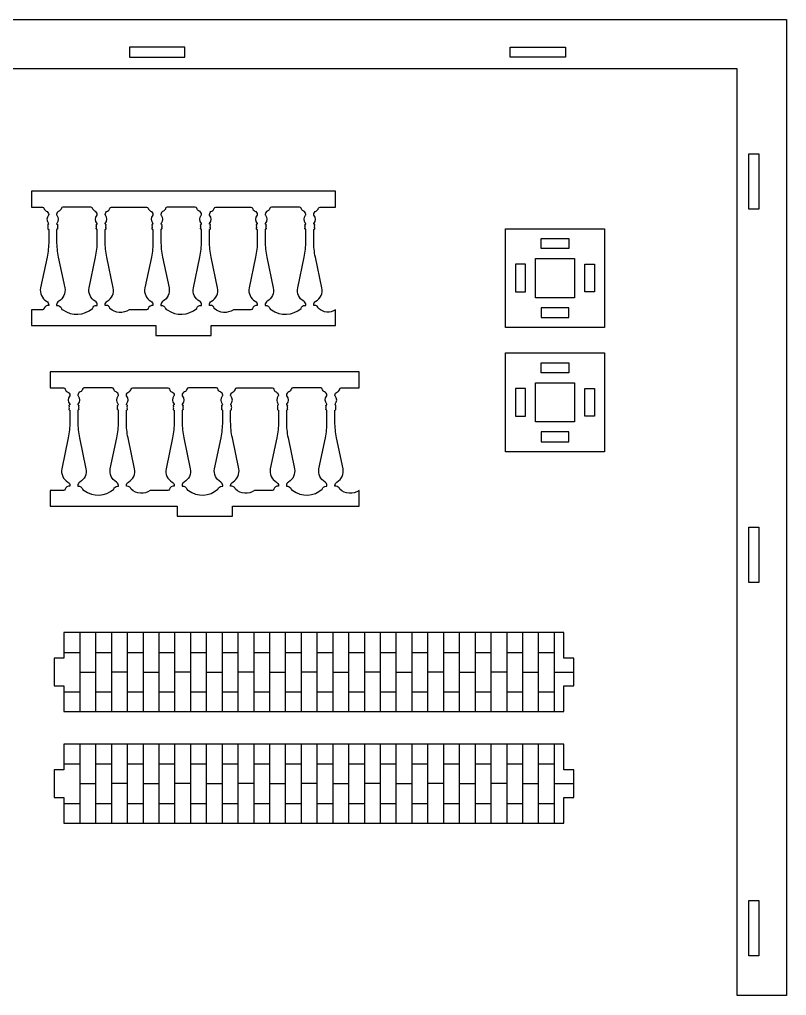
# Model space of a CAD drawing. Extents: x 3446 to 14467, y -2787 to 3269.
# Drawn here: x 7942 to 8873, y 574 to 1760 of the extents above; entities that cross this region are included whole.
import ezdxf

# ---------------------------------------------------------------- set-up
doc = ezdxf.new("R2010")
doc.units = 0
doc.header["$MEASUREMENT"] = 0
doc.layers.add('LAYER_1', color=18, linetype='CONTINUOUS')

msp = doc.modelspace()

# ---------------------------------------------------------------- linework, layer by layer
at = {"layer": 'LAYER_1'}
for points in [[(6377.4, 1700.1), (6377.4, 574.5), (6317.4, 574.5), (6317.4, 1760.1), (8873.4, 1760.1), (8873.4, 574.5), (8813.4, 574.5), (8813.4, 1700.1)], [(8075.4, 1714.5), (8142.6, 1714.5), (8142.6, 1726.5), (8075.4, 1726.5)], [(8605.2, 1714.5), (8538, 1714.5), (8538, 1726.5), (8605.2, 1726.5)], [(8827.8, 1529.7), (8827.8, 1596.9), (8839.8, 1596.9), (8839.8, 1529.7)], [(8575.5, 1505.9), (8652.3, 1505.9), (8652.3, 1385.9), (8532.3, 1385.9), (8532.3, 1505.9)], [(8575.5, 1493.9), (8609.1, 1493.9), (8609.1, 1481.9), (8575.5, 1481.9)], [(8544.3, 1429.1), (8556.3, 1429.1), (8556.3, 1462.7), (8544.3, 1462.7)], [(8568.5, 1469.8), (8616.1, 1469.8), (8616.1, 1422.1), (8568.5, 1422.1)], [(8628.3, 1462.7), (8640.3, 1462.7), (8640.3, 1429.1), (8628.3, 1429.1)], [(8609.1, 1409.9), (8575.5, 1409.9), (8575.5, 1397.9), (8609.1, 1397.9)], [(8575.5, 1355), (8652.3, 1355), (8652.3, 1235), (8532.3, 1235), (8532.3, 1355)], [(8575.5, 1343), (8609.1, 1343), (8609.1, 1331), (8575.5, 1331)], [(8568.5, 1318.8), (8616.1, 1318.8), (8616.1, 1271.2), (8568.5, 1271.2)], [(8544.3, 1278.2), (8556.3, 1278.2), (8556.3, 1311.8), (8544.3, 1311.8)], [(8628.3, 1311.8), (8640.3, 1311.8), (8640.3, 1278.2), (8628.3, 1278.2)], [(8609.1, 1259), (8575.5, 1259), (8575.5, 1247), (8609.1, 1247)], [(8827.8, 1076.1), (8827.8, 1143.3), (8839.8, 1143.3), (8839.8, 1076.1)], [(8603.2, 1015.3), (7996, 1015.3), (7996, 984.1), (7984, 984.1), (7984, 950.5), (7996, 950.5), (7996, 919.3), (8603.2, 919.3), (8603.2, 950.5), (8615.2, 950.5), (8615.2, 984.1), (8603.2, 984.1)], [(8603.2, 879.9), (7996, 879.9), (7996, 848.7), (7984, 848.7), (7984, 815.1), (7996, 815.1), (7996, 783.9), (8603.2, 783.9), (8603.2, 815.1), (8615.2, 815.1), (8615.2, 848.7), (8603.2, 848.7)], [(8827.8, 622.5), (8827.8, 689.7), (8839.8, 689.7), (8839.8, 622.5)]]:
    msp.add_lwpolyline(points, close=True, dxfattribs=at)
for points in [[(7956.6, 1532.3), (7969.8, 1532.3, -0.352171), (7971.7, 1530.8, 0.244569), (7974.5, 1527.4, -0.294683), (7977.5, 1523.2, -0.187098), (7977.3, 1522.5, 0.375636), (7977.3, 1512.3, -0.584261), (7977.1, 1511.5, 0.594353), (7976.5, 1509.8, -0.39765), (7976.5, 1509.1, 0.39765), (7976.5, 1507.7, -0.39765), (7976.5, 1507, 0.600564), (7977.1, 1505.3, -0.366837), (7977.5, 1504.8), (7977.5, 1491, -0.051698), (7975.5, 1471.3), (7967.6, 1434, 0.328849), (7975, 1417.8, -0.272519), (7977.5, 1413.6), (7977.5, 1412.8, 0.352171), (7971.7, 1409.1, -0.352171), (7969.8, 1407.5), (7956.6, 1407.5), (7956.6, 1388.3), (8107.5, 1388.3), (8107.5, 1376.3), (8174.7, 1376.3), (8174.7, 1388.3), (8325.7, 1388.3), (8325.7, 1407.5, -0.352171), (8305.1, 1409.1, 0.352171), (8300.4, 1412.8), (8299.3, 1412.8), (8299.3, 1413.6, -0.272519), (8301.8, 1417.8, 0.328849), (8309.2, 1434), (8301.3, 1471.3, -0.051698), (8299.3, 1491), (8299.3, 1504.8, -0.366837), (8299.7, 1505.3, 0.600564), (8300.3, 1507, -0.39765), (8300.3, 1507.7, 0.39765), (8300.3, 1509.1, -0.39765), (8300.3, 1509.8, 0.594353), (8299.7, 1511.5, -0.584261), (8299.4, 1512.3, 0.375636), (8299.5, 1522.5, -0.187098), (8299.3, 1523.2, -0.294683), (8302.2, 1527.4, 0.244569), (8305.1, 1530.8, -0.352171), (8307, 1532.3), (8325.7, 1532.3), (8325.7, 1551.5), (7956.6, 1551.5)], [(8028.8, 1532.3), (7994.8, 1532.3, 0.352171), (7992.9, 1530.8, -0.244569), (7990, 1527.4, 0.294683), (7987.1, 1523.2, 0.187098), (7987.3, 1522.5, -0.375636), (7987.2, 1512.3, 0.584261), (7987.5, 1511.5, -0.594353), (7988.1, 1509.8, 0.39765), (7988.1, 1509.1, -0.39765), (7988.1, 1507.7, 0.39765), (7988.1, 1507, -0.600564), (7987.5, 1505.3, 0.366837), (7987.1, 1504.8), (7987.1, 1491, 0.051698), (7989.1, 1471.3), (7997, 1434, -0.328849), (7989.6, 1417.8, 0.272519), (7987.1, 1413.6), (7987.1, 1412.8, -0.352171), (7992.9, 1409.1, 0.352171), (7994.8, 1407.5, 0.352171), (8030.7, 1409.1, -0.352171), (8035.3, 1412.8), (8036.4, 1412.8), (8036.4, 1413.6, 0.272519), (8034, 1417.8, -0.328849), (8026.6, 1434), (8034.4, 1471.3, 0.051698), (8036.4, 1491), (8036.4, 1504.8, 0.366837), (8036, 1505.3, -0.600564), (8035.5, 1507, 0.39765), (8035.5, 1507.7, -0.39765), (8035.5, 1509.1, 0.39765), (8035.5, 1509.8, -0.594353), (8036, 1511.5, 0.584261), (8036.3, 1512.3, -0.375636), (8036.2, 1522.5, 0.187098), (8036.4, 1523.2, 0.294683), (8033.5, 1527.4, -0.244569), (8030.7, 1530.8, 0.352171)], [(8075.1, 1407.5, -0.352171), (8051.8, 1409.1, 0.352171), (8047.2, 1412.8), (8046, 1412.8), (8046, 1413.6, -0.272519), (8048.5, 1417.8, 0.328849), (8055.9, 1434), (8048.1, 1471.3, -0.051698), (8046, 1491), (8046, 1504.8, -0.366837), (8046.4, 1505.3, 0.600564), (8047, 1507, -0.39765), (8047, 1507.7, 0.39765), (8047, 1509.1, -0.39765), (8047, 1509.8, 0.594353), (8046.5, 1511.5, -0.584261), (8046.2, 1512.3, 0.375636), (8046.3, 1522.5, -0.187098), (8046.1, 1523.2, -0.294683), (8049, 1527.4, 0.244569), (8051.8, 1530.8, -0.352171), (8053.7, 1532.3), (8096.4, 1532.3, -0.352171), (8098.3, 1530.8, 0.244569), (8101.2, 1527.4, -0.294683), (8104.1, 1523.2, -0.187098), (8103.9, 1522.5, 0.375636), (8104, 1512.3, -0.584261), (8103.7, 1511.5, 0.594353), (8103.1, 1509.8, -0.39765), (8103.1, 1509.1, 0.39765), (8103.1, 1507.7, -0.39765), (8103.1, 1507, 0.600564), (8103.7, 1505.3, -0.366837), (8104.1, 1504.8), (8104.1, 1491, -0.051698), (8102.1, 1471.3), (8094.2, 1434, 0.328849), (8101.6, 1417.8, -0.272519), (8104.1, 1413.6), (8104.1, 1412.8, 0.352171), (8098.3, 1409.1, -0.352171), (8096.4, 1407.5)], [(8155.4, 1532.3), (8121.4, 1532.3, 0.352171), (8119.5, 1530.8, -0.244569), (8116.7, 1527.4, 0.294683), (8113.7, 1523.2, 0.187098), (8113.9, 1522.5, -0.375636), (8113.9, 1512.3, 0.584261), (8114.1, 1511.5, -0.594353), (8114.7, 1509.8, 0.39765), (8114.7, 1509.1, -0.39765), (8114.7, 1507.7, 0.39765), (8114.7, 1507, -0.600564), (8114.1, 1505.3, 0.366837), (8113.7, 1504.8), (8113.7, 1491, 0.051698), (8115.8, 1471.3), (8123.6, 1434, -0.328849), (8116.2, 1417.8, 0.272519), (8113.7, 1413.6), (8113.7, 1412.8, -0.352171), (8119.5, 1409.1, 0.352171), (8121.4, 1407.5, 0.352171), (8157.3, 1409.1, -0.352171), (8162, 1412.8), (8163.1, 1412.8), (8163.1, 1413.6, 0.272519), (8160.6, 1417.8, -0.328849), (8153.2, 1434), (8161, 1471.3, 0.051698), (8163.1, 1491), (8163.1, 1504.8, 0.366837), (8162.7, 1505.3, -0.600564), (8162.1, 1507, 0.39765), (8162.1, 1507.7, -0.39765), (8162.1, 1509.1, 0.39765), (8162.1, 1509.8, -0.594353), (8162.6, 1511.5, 0.584261), (8162.9, 1512.3, -0.375636), (8162.8, 1522.5, 0.187098), (8163.1, 1523.2, 0.294683), (8160.1, 1527.4, -0.244569), (8157.3, 1530.8, 0.352171)], [(8201.7, 1407.5, -0.352171), (8178.5, 1409.1, 0.352171), (8173.8, 1412.8), (8172.7, 1412.8), (8172.7, 1413.6, -0.272519), (8175.1, 1417.8, 0.328849), (8182.5, 1434), (8174.7, 1471.3, -0.051698), (8172.7, 1491), (8172.7, 1504.8, -0.366837), (8173.1, 1505.3, 0.600564), (8173.7, 1507, -0.39765), (8173.7, 1507.7, 0.39765), (8173.7, 1509.1, -0.39765), (8173.7, 1509.8, 0.594353), (8173.1, 1511.5, -0.584261), (8172.8, 1512.3, 0.375636), (8172.9, 1522.5, -0.187098), (8172.7, 1523.2, -0.294683), (8175.6, 1527.4, 0.244569), (8178.5, 1530.8, -0.352171), (8180.3, 1532.3), (8223.1, 1532.3, -0.352171), (8224.9, 1530.8, 0.244569), (8227.8, 1527.4, -0.294683), (8230.7, 1523.2, -0.187098), (8230.5, 1522.5, 0.375636), (8230.6, 1512.3, -0.584261), (8230.3, 1511.5, 0.594353), (8229.7, 1509.8, -0.39765), (8229.7, 1509.1, 0.39765), (8229.7, 1507.7, -0.39765), (8229.7, 1507, 0.600564), (8230.3, 1505.3, -0.366837), (8230.7, 1504.8), (8230.7, 1491, -0.051698), (8228.7, 1471.3), (8220.9, 1434, 0.328849), (8228.3, 1417.8, -0.272519), (8230.7, 1413.6), (8230.7, 1412.8, 0.352171), (8224.9, 1409.1, -0.352171), (8223.1, 1407.5)], [(8282, 1532.3), (8248, 1532.3, 0.352171), (8246.1, 1530.8, -0.244569), (8243.3, 1527.4, 0.294683), (8240.3, 1523.2, 0.187098), (8240.6, 1522.5, -0.375636), (8240.5, 1512.3, 0.584261), (8240.8, 1511.5, -0.594353), (8241.3, 1509.8, 0.39765), (8241.3, 1509.1, -0.39765), (8241.3, 1507.7, 0.39765), (8241.3, 1507, -0.600564), (8240.7, 1505.3, 0.366837), (8240.3, 1504.8), (8240.3, 1491, 0.051698), (8242.4, 1471.3), (8250.2, 1434, -0.328849), (8242.8, 1417.8, 0.272519), (8240.3, 1413.6), (8240.3, 1412.8, -0.352171), (8246.1, 1409.1, 0.352171), (8248, 1407.5, 0.352171), (8283.9, 1409.1, -0.352171), (8288.6, 1412.8), (8289.7, 1412.8), (8289.7, 1413.6, 0.272519), (8287.2, 1417.8, -0.328849), (8279.8, 1434), (8287.6, 1471.3, 0.051698), (8289.7, 1491), (8289.7, 1504.8, 0.366837), (8289.3, 1505.3, -0.600564), (8288.7, 1507, 0.39765), (8288.7, 1507.7, -0.39765), (8288.7, 1509.1, 0.39765), (8288.7, 1509.8, -0.594353), (8289.3, 1511.5, 0.584261), (8289.5, 1512.3, -0.375636), (8289.5, 1522.5, 0.187098), (8289.7, 1523.2, 0.294683), (8286.7, 1527.4, -0.244569), (8283.9, 1530.8, 0.352171)], [(7979.3, 1312.8), (7995.6, 1312.8, -0.352171), (7997.4, 1311.2, 0.244569), (8000.3, 1307.8, -0.294683), (8003.2, 1303.6, -0.187098), (8003, 1302.9, 0.375636), (8003.1, 1292.7, -0.584261), (8002.8, 1291.9, 0.594353), (8002.2, 1290.2, -0.39765), (8002.2, 1289.5, 0.39765), (8002.2, 1288.1, -0.39765), (8002.2, 1287.4, 0.600564), (8002.8, 1285.7, -0.366837), (8003.2, 1285.2), (8003.2, 1271.4, -0.051698), (8001.2, 1251.8), (7993.4, 1214.4, 0.328849), (8000.8, 1198.2, -0.272519), (8003.2, 1194), (8003.2, 1193.2, 0.352171), (7997.4, 1189.5, -0.352171), (7995.6, 1188), (7979.3, 1188), (7979.3, 1168.8), (8133.3, 1168.8), (8133.3, 1156.8), (8200.5, 1156.8), (8200.5, 1168.8), (8354.4, 1168.8), (8354.4, 1188, -0.352171), (8330.8, 1189.5, 0.352171), (8326.1, 1193.2), (8325, 1193.2), (8325, 1194, -0.272519), (8327.5, 1198.2, 0.328849), (8334.9, 1214.4), (8327.1, 1251.8, -0.051698), (8325, 1271.4), (8325, 1285.2, -0.366837), (8325.4, 1285.7, 0.600564), (8326, 1287.4, -0.39765), (8326, 1288.1, 0.39765), (8326, 1289.5, -0.39765), (8326, 1290.2, 0.594353), (8325.5, 1291.9, -0.584261), (8325.2, 1292.7, 0.375636), (8325.3, 1302.9, -0.187098), (8325, 1303.6, -0.294683), (8328, 1307.8, 0.244569), (8330.8, 1311.2, -0.352171), (8332.7, 1312.8), (8354.4, 1312.8), (8354.4, 1332), (7979.3, 1332)], [(8054.5, 1312.8), (8020.5, 1312.8, 0.352171), (8018.6, 1311.2, -0.244569), (8015.8, 1307.8, 0.294683), (8012.8, 1303.6, 0.187098), (8013.1, 1302.9, -0.375636), (8013, 1292.7, 0.584261), (8013.3, 1291.9, -0.594353), (8013.8, 1290.2, 0.39765), (8013.8, 1289.5, -0.39765), (8013.8, 1288.1, 0.39765), (8013.8, 1287.4, -0.600564), (8013.2, 1285.7, 0.366837), (8012.8, 1285.2), (8012.8, 1271.4, 0.051698), (8014.9, 1251.8), (8022.7, 1214.4, -0.328849), (8015.3, 1198.2, 0.272519), (8012.8, 1194), (8012.8, 1193.2, -0.352171), (8018.6, 1189.5, 0.352171), (8020.5, 1188, 0.352171), (8056.4, 1189.5, -0.352171), (8061.1, 1193.2), (8062.2, 1193.2), (8062.2, 1194, 0.272519), (8059.7, 1198.2, -0.328849), (8052.3, 1214.4), (8060.2, 1251.8, 0.051698), (8062.2, 1271.4), (8062.2, 1285.2, 0.366837), (8061.8, 1285.7, -0.600564), (8061.2, 1287.4, 0.39765), (8061.2, 1288.1, -0.39765), (8061.2, 1289.5, 0.39765), (8061.2, 1290.2, -0.594353), (8061.8, 1291.9, 0.584261), (8062, 1292.7, -0.375636), (8062, 1302.9, 0.187098), (8062.2, 1303.6, 0.294683), (8059.2, 1307.8, -0.244569), (8056.4, 1311.2, 0.352171)], [(8100.8, 1188, -0.352171), (8077.6, 1189.5, 0.352171), (8072.9, 1193.2), (8071.8, 1193.2), (8071.8, 1194, -0.272519), (8074.3, 1198.2, 0.328849), (8081.7, 1214.4), (8073.8, 1251.8, -0.051698), (8071.8, 1271.4), (8071.8, 1285.2, -0.366837), (8072.2, 1285.7, 0.600564), (8072.8, 1287.4, -0.39765), (8072.8, 1288.1, 0.39765), (8072.8, 1289.5, -0.39765), (8072.8, 1290.2, 0.594353), (8072.2, 1291.9, -0.584261), (8071.9, 1292.7, 0.375636), (8072, 1302.9, -0.187098), (8071.8, 1303.6, -0.294683), (8074.7, 1307.8, 0.244569), (8077.6, 1311.2, -0.352171), (8079.5, 1312.8), (8122.2, 1312.8, -0.352171), (8124.1, 1311.2, 0.244569), (8126.9, 1307.8, -0.294683), (8129.9, 1303.6, -0.187098), (8129.6, 1302.9, 0.375636), (8129.7, 1292.7, -0.584261), (8129.4, 1291.9, 0.594353), (8128.9, 1290.2, -0.39765), (8128.9, 1289.5, 0.39765), (8128.9, 1288.1, -0.39765), (8128.9, 1287.4, 0.600564), (8129.5, 1285.7, -0.366837), (8129.9, 1285.2), (8129.9, 1271.4, -0.051698), (8127.8, 1251.8), (8120, 1214.4, 0.328849), (8127.4, 1198.2, -0.272519), (8129.9, 1194), (8129.9, 1193.2, 0.352171), (8124.1, 1189.5, -0.352171), (8122.2, 1188)], [(8181.1, 1312.8), (8147.1, 1312.8, 0.352171), (8145.3, 1311.2, -0.244569), (8142.4, 1307.8, 0.294683), (8139.5, 1303.6, 0.187098), (8139.7, 1302.9, -0.375636), (8139.6, 1292.7, 0.584261), (8139.9, 1291.9, -0.594353), (8140.5, 1290.2, 0.39765), (8140.5, 1289.5, -0.39765), (8140.5, 1288.1, 0.39765), (8140.5, 1287.4, -0.600564), (8139.9, 1285.7, 0.366837), (8139.5, 1285.2), (8139.5, 1271.4, 0.051698), (8141.5, 1251.8), (8149.3, 1214.4, -0.328849), (8141.9, 1198.2, 0.272519), (8139.5, 1194), (8139.5, 1193.2, -0.352171), (8145.3, 1189.5, 0.352171), (8147.1, 1188, 0.352171), (8183, 1189.5, -0.352171), (8187.7, 1193.2), (8188.8, 1193.2), (8188.8, 1194, 0.272519), (8186.3, 1198.2, -0.328849), (8178.9, 1214.4), (8186.8, 1251.8, 0.051698), (8188.8, 1271.4), (8188.8, 1285.2, 0.366837), (8188.4, 1285.7, -0.600564), (8187.8, 1287.4, 0.39765), (8187.8, 1288.1, -0.39765), (8187.8, 1289.5, 0.39765), (8187.8, 1290.2, -0.594353), (8188.4, 1291.9, 0.584261), (8188.7, 1292.7, -0.375636), (8188.6, 1302.9, 0.187098), (8188.8, 1303.6, 0.294683), (8185.9, 1307.8, -0.244569), (8183, 1311.2, 0.352171)], [(8227.4, 1188, -0.352171), (8204.2, 1189.5, 0.352171), (8199.5, 1193.2), (8198.4, 1193.2), (8198.4, 1194, -0.272519), (8200.9, 1198.2, 0.328849), (8208.3, 1214.4), (8200.5, 1251.8, -0.051698), (8198.4, 1271.4), (8198.4, 1285.2, -0.366837), (8198.8, 1285.7, 0.600564), (8199.4, 1287.4, -0.39765), (8199.4, 1288.1, 0.39765), (8199.4, 1289.5, -0.39765), (8199.4, 1290.2, 0.594353), (8198.8, 1291.9, -0.584261), (8198.6, 1292.7, 0.375636), (8198.6, 1302.9, -0.187098), (8198.4, 1303.6, -0.294683), (8201.4, 1307.8, 0.244569), (8204.2, 1311.2, -0.352171), (8206.1, 1312.8), (8248.8, 1312.8, -0.352171), (8250.7, 1311.2, 0.244569), (8253.5, 1307.8, -0.294683), (8256.5, 1303.6, -0.187098), (8256.2, 1302.9, 0.375636), (8256.3, 1292.7, -0.584261), (8256.1, 1291.9, 0.594353), (8255.5, 1290.2, -0.39765), (8255.5, 1289.5, 0.39765), (8255.5, 1288.1, -0.39765), (8255.5, 1287.4, 0.600564), (8256.1, 1285.7, -0.366837), (8256.5, 1285.2), (8256.5, 1271.4, -0.051698), (8254.4, 1251.8), (8246.6, 1214.4, 0.328849), (8254, 1198.2, -0.272519), (8256.5, 1194), (8256.5, 1193.2, 0.352171), (8250.7, 1189.5, -0.352171), (8248.8, 1188)], [(8307.8, 1312.8), (8273.8, 1312.8, 0.352171), (8271.9, 1311.2, -0.244569), (8269, 1307.8, 0.294683), (8266.1, 1303.6, 0.187098), (8266.3, 1302.9, -0.375636), (8266.2, 1292.7, 0.584261), (8266.5, 1291.9, -0.594353), (8267.1, 1290.2, 0.39765), (8267.1, 1289.5, -0.39765), (8267.1, 1288.1, 0.39765), (8267.1, 1287.4, -0.600564), (8266.5, 1285.7, 0.366837), (8266.1, 1285.2), (8266.1, 1271.4, 0.051698), (8268.1, 1251.8), (8275.9, 1214.4, -0.328849), (8268.6, 1198.2, 0.272519), (8266.1, 1194), (8266.1, 1193.2, -0.352171), (8271.9, 1189.5, 0.352171), (8273.8, 1188, 0.352171), (8309.6, 1189.5, -0.352171), (8314.3, 1193.2), (8315.4, 1193.2), (8315.4, 1194, 0.272519), (8313, 1198.2, -0.328849), (8305.6, 1214.4), (8313.4, 1251.8, 0.051698), (8315.4, 1271.4), (8315.4, 1285.2, 0.366837), (8315, 1285.7, -0.600564), (8314.4, 1287.4, 0.39765), (8314.4, 1288.1, -0.39765), (8314.4, 1289.5, 0.39765), (8314.4, 1290.2, -0.594353), (8315, 1291.9, 0.584261), (8315.3, 1292.7, -0.375636), (8315.2, 1302.9, 0.187098), (8315.4, 1303.6, 0.294683), (8312.5, 1307.8, -0.244569), (8309.6, 1311.2, 0.352171)]]:
    msp.add_lwpolyline(points, format="xyb", close=True, dxfattribs=at)
for points in [[(8015.2, 1015.3), (8015.2, 919.3)], [(8034.4, 1015.3), (8034.4, 919.3)], [(8053.6, 1015.3), (8053.6, 919.3)], [(8072.8, 1015.3), (8072.8, 919.3)], [(8092, 1015.3), (8092, 919.3)], [(8111.2, 1015.3), (8111.2, 919.3)], [(8130.4, 1015.3), (8130.4, 919.3)], [(8149.6, 1015.3), (8149.6, 919.3)], [(8168.8, 1015.3), (8168.8, 919.3)], [(8188, 1015.3), (8188, 919.3)], [(8207.2, 1015.3), (8207.2, 919.3)], [(8226.4, 1015.3), (8226.4, 919.3)], [(8245.6, 1015.3), (8245.6, 919.3)], [(8264.8, 1015.3), (8264.8, 919.3)], [(8284, 1015.3), (8284, 919.3)], [(8303.2, 1015.3), (8303.2, 919.3)], [(8322.4, 1015.3), (8322.4, 919.3)], [(8341.6, 1015.3), (8341.6, 919.3)], [(8360.8, 1015.3), (8360.8, 919.3)], [(8380, 1015.3), (8380, 919.3)], [(8399.2, 1015.3), (8399.2, 919.3)], [(8418.4, 1015.3), (8418.4, 919.3)], [(8437.6, 1015.3), (8437.6, 919.3)], [(8456.8, 1015.3), (8456.8, 919.3)], [(8476, 1015.3), (8476, 919.3)], [(8495.2, 1015.3), (8495.2, 919.3)], [(8514.4, 1015.3), (8514.4, 919.3)], [(8533.6, 1015.3), (8533.6, 919.3)], [(8552.8, 1015.3), (8552.8, 919.3)], [(8572, 1015.3), (8572, 919.3)], [(8591.2, 1015.3), (8591.2, 919.3)], [(7996, 991.3), (8015.2, 991.3)], [(8034.4, 991.3), (8053.6, 991.3)], [(8072.8, 991.3), (8092, 991.3)], [(8111.2, 991.3), (8130.4, 991.3)], [(8149.6, 991.3), (8168.8, 991.3)], [(8188, 991.3), (8207.2, 991.3)], [(8226.4, 991.3), (8245.6, 991.3)], [(8264.8, 991.3), (8284, 991.3)], [(8303.2, 991.3), (8322.4, 991.3)], [(8341.6, 991.3), (8360.8, 991.3)], [(8380, 991.3), (8399.2, 991.3)], [(8418.4, 991.3), (8437.6, 991.3)], [(8456.8, 991.3), (8476, 991.3)], [(8495.2, 991.3), (8514.4, 991.3)], [(8533.6, 991.3), (8552.8, 991.3)], [(8572, 991.3), (8591.2, 991.3)], [(8015.2, 967.3), (8034.4, 967.3)], [(8072.8, 967.3), (8053.6, 967.3)], [(8092, 967.3), (8111.2, 967.3)], [(8149.6, 967.3), (8130.4, 967.3)], [(8168.8, 967.3), (8188, 967.3)], [(8226.4, 967.3), (8207.2, 967.3)], [(8245.6, 967.3), (8264.8, 967.3)], [(8303.2, 967.3), (8284, 967.3)], [(8322.4, 967.3), (8341.6, 967.3)], [(8380, 967.3), (8360.8, 967.3)], [(8399.2, 967.3), (8418.4, 967.3)], [(8456.8, 967.3), (8437.6, 967.3)], [(8476, 967.3), (8495.2, 967.3)], [(8533.6, 967.3), (8514.4, 967.3)], [(8552.8, 967.3), (8572, 967.3)], [(8591.2, 967.3), (8615.2, 967.3)], [(7996, 943.3), (8015.2, 943.3)], [(8034.4, 943.3), (8053.6, 943.3)], [(8072.8, 943.3), (8092, 943.3)], [(8111.2, 943.3), (8130.4, 943.3)], [(8149.6, 943.3), (8168.8, 943.3)], [(8188, 943.3), (8207.2, 943.3)], [(8226.4, 943.3), (8245.6, 943.3)], [(8264.8, 943.3), (8284, 943.3)], [(8303.2, 943.3), (8322.4, 943.3)], [(8341.6, 943.3), (8360.8, 943.3)], [(8380, 943.3), (8399.2, 943.3)], [(8418.4, 943.3), (8437.6, 943.3)], [(8456.8, 943.3), (8476, 943.3)], [(8495.2, 943.3), (8514.4, 943.3)], [(8533.6, 943.3), (8552.8, 943.3)], [(8572, 943.3), (8591.2, 943.3)], [(8015.2, 879.9), (8015.2, 783.9)], [(8034.4, 879.9), (8034.4, 783.9)], [(8053.6, 879.9), (8053.6, 783.9)], [(8072.8, 879.9), (8072.8, 783.9)], [(8092, 879.9), (8092, 783.9)], [(8111.2, 879.9), (8111.2, 783.9)], [(8130.4, 879.9), (8130.4, 783.9)], [(8149.6, 879.9), (8149.6, 783.9)], [(8168.8, 879.9), (8168.8, 783.9)], [(8188, 879.9), (8188, 783.9)], [(8207.2, 879.9), (8207.2, 783.9)], [(8226.4, 879.9), (8226.4, 783.9)], [(8245.6, 879.9), (8245.6, 783.9)], [(8264.8, 879.9), (8264.8, 783.9)], [(8284, 879.9), (8284, 783.9)], [(8303.2, 879.9), (8303.2, 783.9)], [(8322.4, 879.9), (8322.4, 783.9)], [(8341.6, 879.9), (8341.6, 783.9)], [(8360.8, 879.9), (8360.8, 783.9)], [(8380, 879.9), (8380, 783.9)], [(8399.2, 879.9), (8399.2, 783.9)], [(8418.4, 879.9), (8418.4, 783.9)], [(8437.6, 879.9), (8437.6, 783.9)], [(8456.8, 879.9), (8456.8, 783.9)], [(8476, 879.9), (8476, 783.9)], [(8495.2, 879.9), (8495.2, 783.9)], [(8514.4, 879.9), (8514.4, 783.9)], [(8533.6, 879.9), (8533.6, 783.9)], [(8552.8, 879.9), (8552.8, 783.9)], [(8572, 879.9), (8572, 783.9)], [(8591.2, 879.9), (8591.2, 783.9)], [(7996, 855.9), (8015.2, 855.9)], [(8034.4, 855.9), (8053.6, 855.9)], [(8072.8, 855.9), (8092, 855.9)], [(8111.2, 855.9), (8130.4, 855.9)], [(8149.6, 855.9), (8168.8, 855.9)], [(8188, 855.9), (8207.2, 855.9)], [(8226.4, 855.9), (8245.6, 855.9)], [(8264.8, 855.9), (8284, 855.9)], [(8303.2, 855.9), (8322.4, 855.9)], [(8341.6, 855.9), (8360.8, 855.9)], [(8380, 855.9), (8399.2, 855.9)], [(8418.4, 855.9), (8437.6, 855.9)], [(8456.8, 855.9), (8476, 855.9)], [(8495.2, 855.9), (8514.4, 855.9)], [(8533.6, 855.9), (8552.8, 855.9)], [(8572, 855.9), (8591.2, 855.9)], [(8015.2, 831.9), (8034.4, 831.9)], [(8072.8, 831.9), (8053.6, 831.9)], [(8092, 831.9), (8111.2, 831.9)], [(8149.6, 831.9), (8130.4, 831.9)], [(8168.8, 831.9), (8188, 831.9)], [(8226.4, 831.9), (8207.2, 831.9)], [(8245.6, 831.9), (8264.8, 831.9)], [(8303.2, 831.9), (8284, 831.9)], [(8322.4, 831.9), (8341.6, 831.9)], [(8380, 831.9), (8360.8, 831.9)], [(8399.2, 831.9), (8418.4, 831.9)], [(8456.8, 831.9), (8437.6, 831.9)], [(8476, 831.9), (8495.2, 831.9)], [(8533.6, 831.9), (8514.4, 831.9)], [(8552.8, 831.9), (8572, 831.9)], [(8591.2, 831.9), (8615.2, 831.9)], [(7996, 807.9), (8015.2, 807.9)], [(8034.4, 807.9), (8053.6, 807.9)], [(8072.8, 807.9), (8092, 807.9)], [(8111.2, 807.9), (8130.4, 807.9)], [(8149.6, 807.9), (8168.8, 807.9)], [(8188, 807.9), (8207.2, 807.9)], [(8226.4, 807.9), (8245.6, 807.9)], [(8264.8, 807.9), (8284, 807.9)], [(8303.2, 807.9), (8322.4, 807.9)], [(8341.6, 807.9), (8360.8, 807.9)], [(8380, 807.9), (8399.2, 807.9)], [(8418.4, 807.9), (8437.6, 807.9)], [(8456.8, 807.9), (8476, 807.9)], [(8495.2, 807.9), (8514.4, 807.9)], [(8533.6, 807.9), (8552.8, 807.9)], [(8572, 807.9), (8591.2, 807.9)]]:
    msp.add_lwpolyline(points, dxfattribs=at)

doc.saveas('drawing.dxf')
